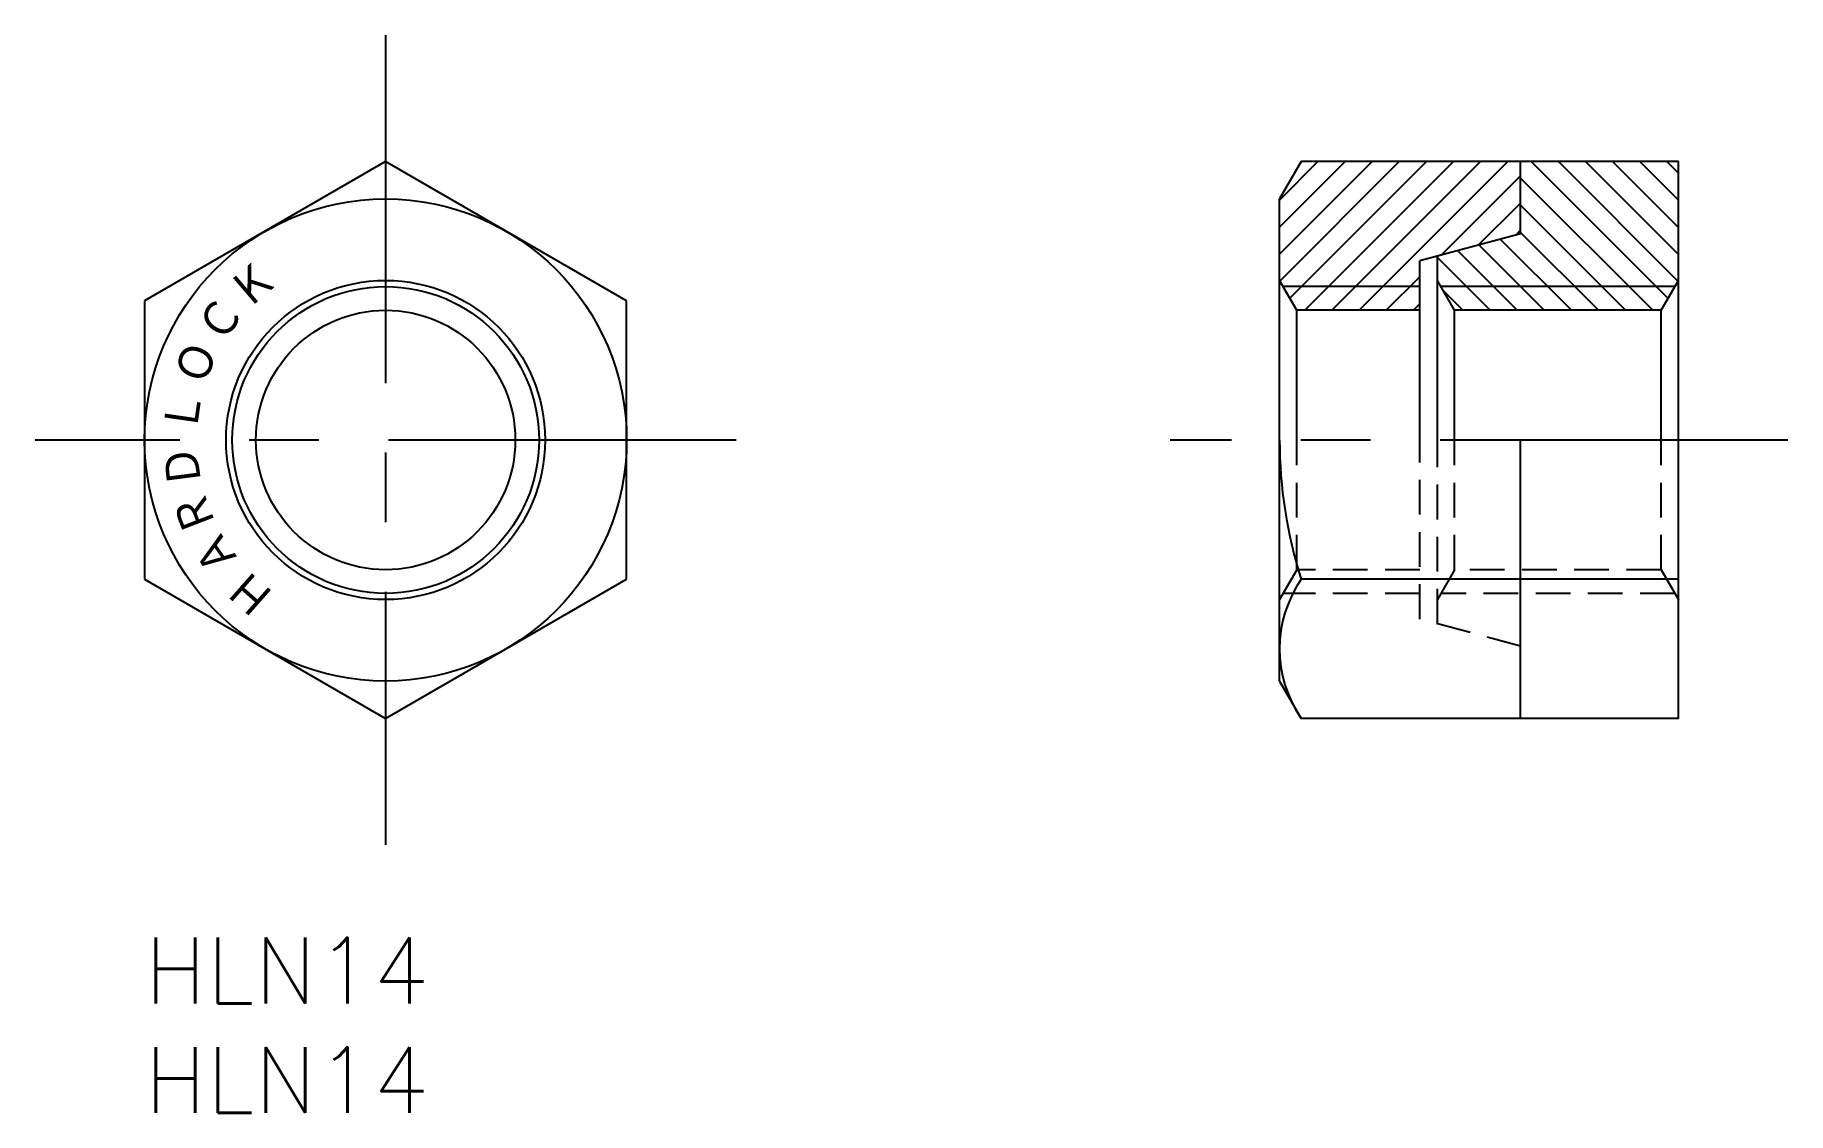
# Model space of a CAD drawing. Extents: x -5 to 75, y -8 to 41.2.
import ezdxf

# ---------------------------------------------------------------- set-up
doc = ezdxf.new("R2010")
doc.units = 0
doc.header["$LTSCALE"] = 0.5
for name, pattern in [('CENTER', [50.8, 31.75, -6.35, 6.35, -6.35]), ('DASHED', [19.05, 12.7, -6.35]), ('HIDDEN2', [4.7625, 3.175, -1.5875])]:
    doc.linetypes.add(name, pattern=pattern)
for name, color, linetype in [('MSM_CENTER', 1, 'CENTER'), ('MSM_CONTINUOUS', 7, 'CONTINUOUS'), ('MSM_DASHED', 4, 'DASHED'), ('MSM_NARROW', 5, 'CONTINUOUS'), ('MSM_PART_NUMBER', 7, 'CONTINUOUS')]:
    doc.layers.add(name, color=color, linetype=linetype)
doc.styles.get("Standard").update_dxf_attribs({"font": 'txt.shx', "height": 3, "bigfont": 'bigfont.shx'})

msp = doc.modelspace()

# ---------------------------------------------------------------- linework, layer by layer
at = {"layer": 'MSM_CENTER'}
for p, q in [((11, 41.177), (11, 4.226)), ((27, 22.702), (-5, 22.702)), ((75, 22.702), (46.8, 22.702))]:
    msp.add_line(p, q, dxfattribs=at)
at = {"layer": 'MSM_CONTINUOUS'}
for p, q in [((11, 35.403), (0, 29.053)), ((22, 29.053), (11, 35.403)), ((52.782, 35.403), (51.8, 33.702)), ((70, 35.403), (52.782, 35.403)), ((62.8, 32.102), (62.8, 35.403)), ((70, 10), (70, 35.403)), ((51.8, 11.702), (51.8, 33.702)), ((62.8, 32.102), (58.2, 30.869)), ((58.2, 22.702), (58.2, 30.869)), ((59, 22.702), (59, 31.083)), ((52.587, 28.619), (51.8, 29.982)), ((59.787, 28.619), (59, 29.982)), ((69.213, 28.619), (70, 29.982)), ((0, 29.053), (0, 16.351)), ((22, 16.351), (22, 29.053)), ((58.2, 28.619), (52.587, 28.619)), ((52.587, 22.702), (52.587, 28.619)), ((69.213, 28.619), (59.787, 28.619)), ((59.787, 22.702), (59.787, 28.619)), ((69.213, 22.702), (69.213, 28.619)), ((62.8, 10), (62.8, 22.702)), ((0, 16.351), (11, 10)), ((11, 10), (22, 16.351)), ((70, 16.351), (52.782, 16.351)), ((51.8, 11.702), (52.782, 10)), ((70, 10), (52.782, 10))]:
    msp.add_line(p, q, dxfattribs=at)
for radius in [11, 7.28, 5.918]:
    msp.add_circle((11, 22.702), radius, dxfattribs=at)
for centre, radius, start, end in [((72.818, 22.702), 21.018, 180, 197.58796), ((57.423, 13.175), 5.623, 145.61575, 214.38425)]:
    msp.add_arc(centre, radius, start, end, dxfattribs=at)
at = {"layer": 'MSM_DASHED', "linetype": 'HIDDEN2'}
for p, q in [((52.587, 16.784), (52.587, 22.702)), ((58.2, 14.534), (58.2, 22.702)), ((59, 14.32), (59, 22.702)), ((59.787, 16.784), (59.787, 22.702)), ((69.213, 16.784), (69.213, 22.702)), ((52.587, 16.784), (51.8, 15.422)), ((58.2, 16.784), (52.65, 16.784)), ((59.787, 16.784), (59, 15.422)), ((69.213, 16.784), (59.787, 16.784)), ((69.213, 16.784), (70, 15.422)), ((58.2, 15.702), (51.962, 15.702)), ((69.838, 15.702), (59.162, 15.702)), ((62.8, 13.302), (58.2, 14.534))]:
    msp.add_line(p, q, dxfattribs=at)
at = {"layer": 'MSM_NARROW', "linetype": 'CONTINUOUS'}
for p, q in [((51.8, 33.652), (53.551, 35.403)), ((51.8, 32.415), (54.789, 35.403)), ((51.8, 31.177), (56.026, 35.403)), ((51.815, 29.955), (57.263, 35.403)), ((52.268, 29.171), (58.501, 35.403)), ((52.954, 28.619), (59.738, 35.403)), ((54.191, 28.619), (60.976, 35.403)), ((55.429, 28.619), (62.213, 35.403)), ((69.526, 29.161), (63.284, 35.403)), ((69.979, 29.946), (64.521, 35.403)), ((70, 31.162), (65.759, 35.403)), ((70, 32.4), (66.996, 35.403)), ((70, 33.637), (68.234, 35.403)), ((70, 34.875), (69.471, 35.403)), ((59.179, 31.131), (62.8, 34.753)), ((68.831, 28.619), (62.8, 34.65)), ((60.869, 31.584), (62.8, 33.515)), ((67.593, 28.619), (62.8, 33.412)), ((62.559, 32.037), (62.8, 32.278)), ((66.356, 28.619), (62.8, 32.175)), ((62.644, 28.619), (59.93, 31.333)), ((63.881, 28.619), (60.906, 31.594)), ((65.119, 28.619), (61.882, 31.856)), ((61.406, 28.619), (59, 31.025)), ((56.666, 28.619), (58.2, 30.153)), ((57.904, 28.619), (58.2, 28.915)), ((60.169, 28.619), (59.265, 29.523))]:
    msp.add_line(p, q, dxfattribs=at)
at = {"layer": 'MSM_NARROW'}
for p, q in [((58.2, 29.702), (51.962, 29.702)), ((69.838, 29.702), (59.162, 29.702))]:
    msp.add_line(p, q, dxfattribs=at)
msp.add_circle((11, 22.702), 7, dxfattribs=at)

# ---------------------------------------------------------------- texts
at = {"layer": 'MSM_CONTINUOUS', "linetype": 'CONTINUOUS'}
for s, rotation, p in [('Ｋ', 40.57867, (4.794, 28.484)), ('Ｃ', 54.32867, (3.627, 26.882)), ('Ｏ', 68.07867, (2.841, 25.002)), ('Ｌ', 81.82867, (2.515, 22.909)), ('Ｄ', 97.30442, (2.766, 20.647)), ('Ｒ', 111.05442, (3.484, 18.767)), ('Ａ', 124.80442, (4.532, 17.24)), ('Ｈ', 138.55442, (6.165, 15.727))]:
    msp.add_text(s, height=1.75, rotation=rotation, dxfattribs=at).set_placement(p)
at = {"layer": 'MSM_PART_NUMBER'}
for p in [(0, -3), (0, -8)]:
    msp.add_text('HLN14', height=3, dxfattribs=at).set_placement(p)

doc.saveas('drawing.dxf')
